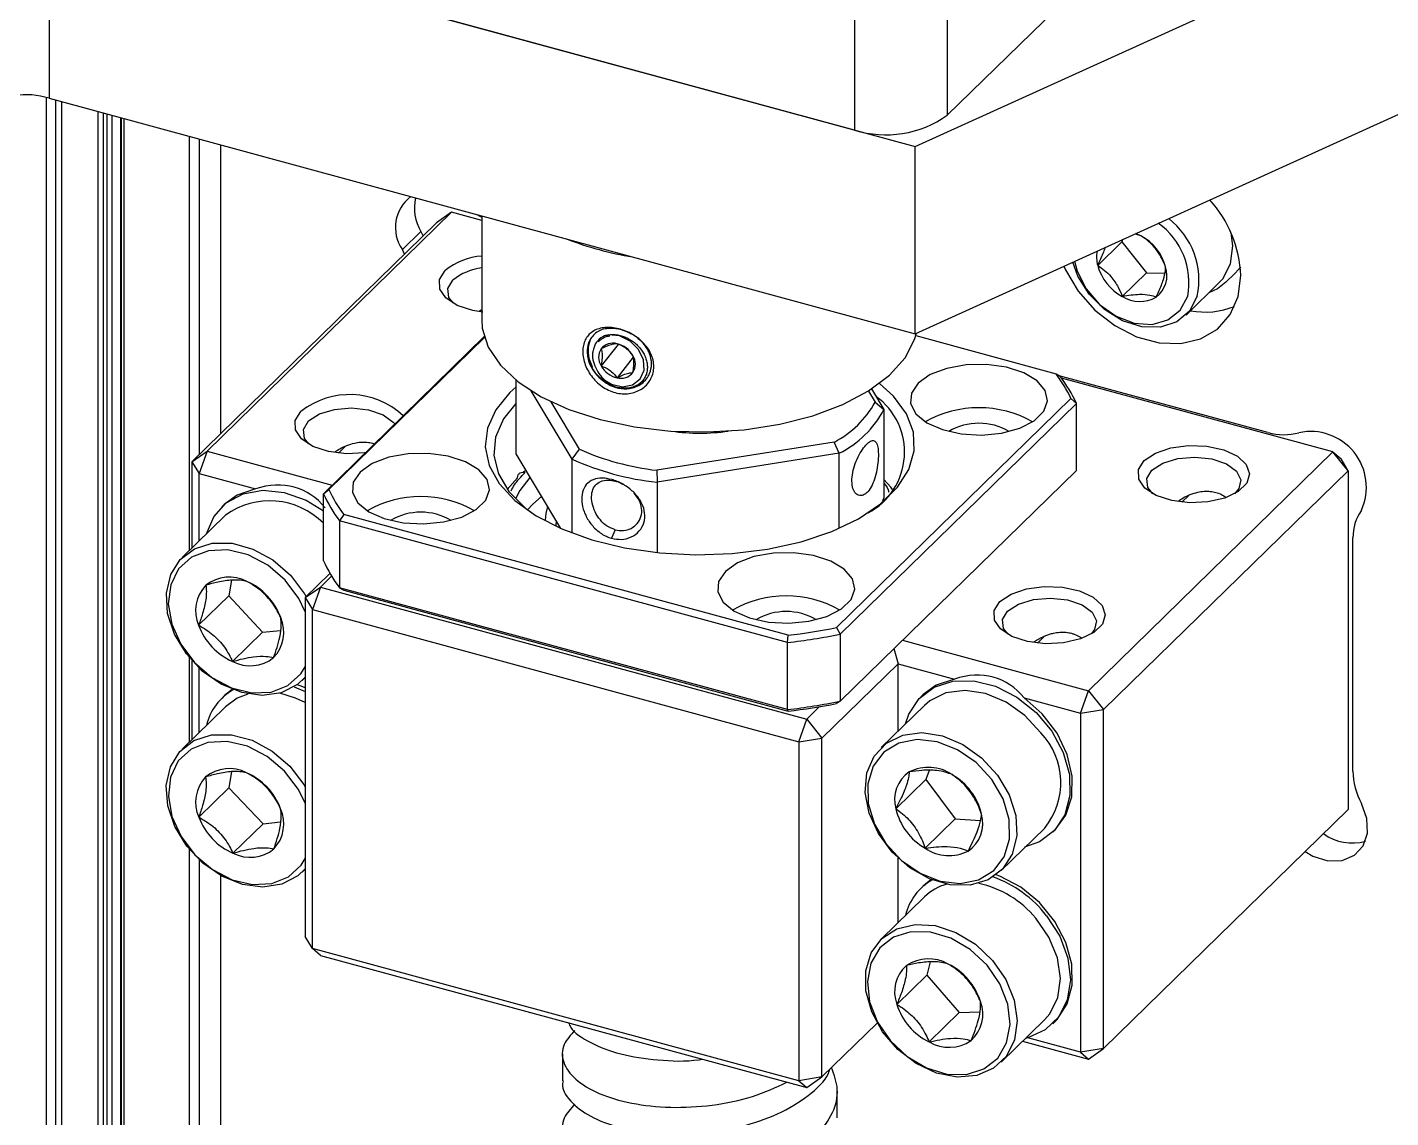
# Model space of a CAD drawing. Header units: millimetres. Extents: x 0 to 3353, y 0 to 2591.
# Drawn here: x 1796.7 to 1876, y 2251.6 to 2315.1 of the extents above; entities that cross this region are included whole.
import ezdxf

# ---------------------------------------------------------------- set-up
doc = ezdxf.new("R2010")
doc.units = ezdxf.units.MM
doc.header["$LTSCALE"] = 12

msp = doc.modelspace()

# ---------------------------------------------------------------- linework, layer by layer
at = {"color": 7, "linetype": 'Continuous', "lineweight": 25}
for p, q in [((1874.47, 2333.643), (1850.202, 2309.956)), ((1848.335, 2308.134), (1880.27, 2322.634)), ((1797.923, 2321.835), (1848.335, 2308.134)), ((1797.923, 2321.835), (1797.923, 2310.949)), ((1844.797, 2309.096), (1798.808, 2321.595)), ((1850.202, 2317.028), (1850.202, 2309.956)), ((1844.797, 2316.167), (1844.797, 2309.096)), ((1848.335, 2297.248), (1880.31, 2311.766)), ((1797.756, 2310.991), (1797.756, 2239.199)), ((1797.923, 2310.949), (1848.335, 2297.248)), ((1798.292, 2310.849), (1798.292, 2239.26)), ((1798.639, 2310.754), (1798.639, 2239.385)), ((1801.072, 2310.093), (1801.072, 2239.727)), ((1802.138, 2240.49), (1802.138, 2309.803)), ((1807.901, 2308.237), (1807.901, 2291.426)), ((1848.335, 2297.248), (1848.335, 2308.134)), ((1821.356, 2304.312), (1807.122, 2290.419)), ((1821.356, 2304.312), (1820.472, 2303.695)), ((1823.103, 2303.837), (1821.356, 2304.312)), ((1823.103, 2304.106), (1823.103, 2298.067)), ((1820.472, 2303.695), (1806.237, 2289.802)), ((1818.486, 2302.148), (1819.559, 2303.196)), ((1861.473, 2302.942), (1861.165, 2303.037)), ((1860.356, 2302.583), (1858.956, 2301.217)), ((1860.4, 2302.726), (1860.356, 2302.583)), ((1860.356, 2302.583), (1861.791, 2300.785)), ((1861.791, 2300.785), (1860.391, 2299.418)), ((1861.791, 2300.785), (1862.861, 2300.765)), ((1866.409, 2300.237), (1866.922, 2300.738)), ((1864.099, 2298.332), (1866.036, 2300.223)), ((1822.951, 2298.558), (1823.103, 2298.655)), ((1813.89, 2287.939), (1823.25, 2297.075)), ((1814.207, 2288.175), (1823.268, 2297.018)), ((1831.043, 2296.616), (1830.054, 2295.377)), ((1848.373, 2297.133), (1856.534, 2294.915)), ((1831.929, 2295.877), (1830.98, 2294.686)), ((1825.089, 2294.555), (1825.089, 2290.264)), ((1856.534, 2294.915), (1856.773, 2294.767)), ((1868.869, 2291.499), (1856.717, 2294.802)), ((1872.652, 2290.371), (1856.849, 2294.666)), ((1828.365, 2289.95), (1825.982, 2293.919)), ((1857.4, 2293.472), (1843.747, 2280.147)), ((1845.609, 2293.91), (1845.999, 2293.26)), ((1845.801, 2294.033), (1846.518, 2292.84)), ((1857.717, 2293.194), (1857.4, 2293.472)), ((1828.802, 2290.522), (1827.146, 2293.281)), ((1857.717, 2293.194), (1843.96, 2279.766)), ((1845.999, 2293.26), (1846.518, 2292.84)), ((1846.518, 2292.84), (1846.518, 2287.697)), ((1857.717, 2289.294), (1857.717, 2293.194)), ((1806.237, 2289.802), (1807.122, 2290.419)), ((1807.122, 2290.419), (1806.655, 2289.106)), ((1807.122, 2290.419), (1814.403, 2288.44)), ((1815.17, 2290.702), (1814.761, 2290.303)), ((1825.089, 2290.264), (1827.695, 2285.924)), ((1828.365, 2289.95), (1828.802, 2290.522)), ((1843.629, 2290.946), (1833.295, 2289.301)), ((1843.907, 2290.293), (1833.312, 2288.605)), ((1843.907, 2290.293), (1843.629, 2290.946)), ((1843.907, 2285.922), (1843.907, 2290.293)), ((1858.418, 2276.478), (1872.652, 2290.371)), ((1873.537, 2289.273), (1872.652, 2290.371)), ((1872.652, 2290.371), (1873.119, 2289.969)), ((1806.237, 2289.802), (1806.655, 2289.106)), ((1806.237, 2289.802), (1806.237, 2284.778)), ((1828.365, 2285.649), (1828.365, 2289.95)), ((1873.537, 2289.273), (1873.119, 2289.969)), ((1806.655, 2289.106), (1809.935, 2288.215)), ((1806.655, 2285.186), (1806.655, 2289.106)), ((1825.19, 2288.865), (1824.595, 2288.188)), ((1825.672, 2289.293), (1825.541, 2289.184)), ((1830.67, 2288.766), (1830.873, 2288.668)), ((1833.295, 2289.301), (1833.312, 2288.605)), ((1857.717, 2289.294), (1843.96, 2275.866)), ((1859.302, 2275.38), (1873.537, 2289.273)), ((1873.537, 2289.273), (1873.537, 2269.558)), ((1813.89, 2287.939), (1814.207, 2288.175)), ((1813.89, 2284.039), (1813.89, 2287.939)), ((1833.312, 2288.605), (1833.312, 2284.515)), ((1808.12, 2287.314), (1807.98, 2287.178)), ((1846.518, 2287.697), (1846.437, 2287.531)), ((1864.254, 2287.844), (1863.845, 2287.445)), ((1808.189, 2286.683), (1805.669, 2284.223)), ((1815.073, 2286.732), (1814.834, 2286.366)), ((1840.905, 2279.28), (1814.834, 2286.366)), ((1814.834, 2286.366), (1814.834, 2282.465)), ((1840.946, 2279.701), (1815.073, 2286.732)), ((1826.803, 2286.409), (1826.803, 2286.356)), ((1830.871, 2285.84), (1830.668, 2285.347)), ((1873.814, 2271.804), (1873.814, 2285.362)), ((1814.274, 2283.299), (1812.835, 2281.895)), ((1814.368, 2283.145), (1813.719, 2282.511)), ((1808.545, 2282.909), (1808.382, 2281.996)), ((1812.835, 2281.895), (1813.719, 2282.511)), ((1813.719, 2282.511), (1813.252, 2281.199)), ((1813.719, 2282.511), (1842.02, 2274.82)), ((1840.905, 2275.38), (1814.834, 2282.465)), ((1814.834, 2282.465), (1815.073, 2282.318)), ((1815.073, 2282.318), (1840.946, 2275.286)), ((1808.382, 2281.996), (1806.631, 2280.288)), ((1808.382, 2281.996), (1810.354, 2279.889)), ((1812.835, 2281.895), (1813.252, 2281.199)), ((1812.835, 2281.895), (1812.835, 2262.18)), ((1813.252, 2281.199), (1841.554, 2273.507)), ((1813.252, 2261.484), (1813.252, 2281.199)), ((1810.354, 2279.889), (1811.402, 2279.986)), ((1843.747, 2280.147), (1843.96, 2279.766)), ((1810.354, 2279.889), (1808.604, 2278.181)), ((1840.905, 2279.28), (1840.946, 2279.701)), ((1840.905, 2275.38), (1840.905, 2279.28)), ((1843.96, 2279.766), (1843.96, 2275.866)), ((1847.599, 2279.418), (1858.418, 2276.478)), ((1855.86, 2279.651), (1855.445, 2279.246)), ((1847.101, 2278.932), (1847.338, 2278.049)), ((1806.237, 2278.225), (1806.237, 2273.635)), ((1806.655, 2274.043), (1806.655, 2277.795)), ((1842.905, 2273.722), (1847.338, 2278.049)), ((1847.338, 2274.129), (1847.338, 2278.049)), ((1847.338, 2278.049), (1850.618, 2277.158)), ((1812.654, 2277.067), (1812.835, 2277.243)), ((1808.12, 2276.171), (1807.98, 2276.034)), ((1812.19, 2276.699), (1812.835, 2276.434)), ((1848.803, 2276.257), (1848.663, 2276.121)), ((1854.671, 2276.056), (1857.951, 2275.165)), ((1857.951, 2275.165), (1858.418, 2276.478)), ((1858.418, 2276.478), (1859.302, 2275.38)), ((1808.189, 2275.54), (1805.669, 2273.08)), ((1840.946, 2275.286), (1840.905, 2275.38)), ((1842.02, 2274.82), (1842.772, 2275.553)), ((1843.96, 2275.866), (1843.747, 2275.732)), ((1848.872, 2275.626), (1846.352, 2273.166)), ((1857.951, 2275.165), (1859.302, 2275.38)), ((1859.302, 2255.665), (1859.302, 2275.38)), ((1841.554, 2273.507), (1842.02, 2274.82)), ((1842.02, 2274.82), (1842.905, 2273.722)), ((1857.951, 2275.165), (1857.951, 2255.45)), ((1841.554, 2273.507), (1842.905, 2273.722)), ((1842.905, 2254.007), (1842.905, 2273.722)), ((1841.554, 2273.507), (1841.554, 2253.792)), ((1808.549, 2271.769), (1808.39, 2270.828)), ((1848.959, 2271.319), (1847.208, 2269.611)), ((1849.149, 2271.838), (1848.959, 2271.319)), ((1848.959, 2271.319), (1850.671, 2269.018)), ((1808.39, 2270.828), (1806.64, 2269.12)), ((1808.39, 2270.828), (1810.379, 2268.735)), ((1810.379, 2268.735), (1811.4, 2268.841)), ((1850.671, 2269.018), (1848.921, 2267.31)), ((1850.671, 2269.018), (1852.145, 2268.924)), ((1873.537, 2269.558), (1859.302, 2255.665)), ((1810.379, 2268.735), (1808.628, 2267.027)), ((1853.337, 2266.01), (1855.857, 2268.47)), ((1856.346, 2268.249), (1856.486, 2268.385)), ((1847.338, 2262.986), (1847.338, 2266.739)), ((1807.901, 2265.737), (1807.901, 2244.012)), ((1812.654, 2265.924), (1812.835, 2266.1)), ((1848.803, 2265.114), (1848.663, 2264.978)), ((1848.872, 2264.483), (1846.352, 2262.023)), ((1813.252, 2261.484), (1812.835, 2262.18)), ((1841.554, 2253.792), (1813.252, 2261.484)), ((1813.719, 2261.082), (1813.252, 2261.484)), ((1813.719, 2261.082), (1842.02, 2253.39)), ((1849.206, 2260.697), (1849.019, 2259.936)), ((1849.019, 2259.936), (1847.269, 2258.228)), ((1849.019, 2259.936), (1850.901, 2257.752)), ((1850.901, 2257.752), (1849.151, 2256.044)), ((1850.901, 2257.752), (1852.102, 2257.792)), ((1846.121, 2257.146), (1842.905, 2254.007)), ((1853.337, 2254.867), (1855.857, 2257.327)), ((1856.346, 2257.106), (1856.486, 2257.242)), ((1857.951, 2255.45), (1854.886, 2256.283)), ((1827.803, 2255.345), (1827.803, 2253.78)), ((1854.589, 2256.089), (1858.418, 2255.049)), ((1859.302, 2255.665), (1857.951, 2255.45)), ((1857.951, 2255.45), (1858.418, 2255.049)), ((1858.418, 2255.049), (1859.302, 2255.665)), ((1842.905, 2254.007), (1841.554, 2253.792)), ((1841.554, 2253.792), (1842.02, 2253.39)), ((1842.02, 2253.39), (1842.905, 2254.007)), ((1843.803, 2251.638), (1843.803, 2253.202))]:
    msp.add_line(p, q, dxfattribs=at)
at = {"color": 8, "linetype": 'Continuous', "lineweight": 25}
for p, q in [((1800.766, 2310.176), (1800.766, 2239.723)), ((1801.292, 2310.033), (1801.292, 2239.762)), ((1801.587, 2309.953), (1801.587, 2239.888)), ((1802.08, 2309.819), (1802.08, 2240.369)), ((1802.267, 2309.768), (1802.267, 2243.981)), ((1806.07, 2308.735), (1806.07, 2284.614)), ((1806.659, 2308.575), (1806.659, 2290.213)), ((1827.436, 2286.354), (1827.424, 2286.076)), ((1806.07, 2278.421), (1806.07, 2273.471)), ((1806.07, 2267.278), (1806.07, 2244.51)), ((1806.659, 2266.649), (1806.659, 2244.35))]:
    msp.add_line(p, q, dxfattribs=at)
at = {"color": 7, "linetype": 'Continuous', "lineweight": 25, "flags": 128}
for points in [[(1822.83, 2304.18), (1822.99, 2304.09), (1823.103, 2304.031)], [(1819.559, 2303.196), (1819.673, 2302.964), (1819.688, 2302.93)], [(1861.473, 2302.942), (1861.211, 2303.065), (1861.177, 2303.079)], [(1866.692, 2301.314), (1866.824, 2302.357), (1866.724, 2303.112)], [(1818.615, 2301.883), (1818.6, 2301.916), (1818.486, 2302.148)], [(1864.755, 2299.424), (1864.301, 2298.555), (1863.565, 2297.936), (1862.612, 2297.623), (1861.528, 2297.643), (1860.409, 2297.995), (1859.354, 2298.646), (1858.456, 2299.54), (1857.796, 2300.597), (1857.502, 2301.41)], [(1857.611, 2301.46), (1857.766, 2300.884), (1858.29, 2299.851), (1859.072, 2298.947), (1860.036, 2298.262), (1861.088, 2297.862), (1862.125, 2297.788), (1863.045, 2298.045), (1863.758, 2298.609), (1864.194, 2299.425)], [(1823.162, 2298.502), (1822.588, 2298.597), (1821.686, 2298.893), (1821.02, 2299.325), (1820.662, 2299.844), (1820.651, 2300.395), (1820.988, 2300.918)], [(1856.987, 2301.176), (1857.082, 2300.965), (1857.823, 2299.723), (1858.8, 2298.619), (1859.955, 2297.717), (1861.222, 2297.07), (1862.527, 2296.715), (1863.794, 2296.674), (1864.949, 2296.947), (1865.926, 2297.52), (1866.667, 2298.36), (1867.13, 2299.416), (1867.287, 2300.629)], [(1866.036, 2300.223), (1866.237, 2300.445), (1866.692, 2301.314)], [(1867.262, 2301.146), (1867.164, 2301.011), (1866.922, 2300.738)], [(1821.442, 2299.036), (1821.2, 2299.353), (1821.131, 2299.872), (1821.43, 2300.369)], [(1866.409, 2300.237), (1865.924, 2299.865), (1865.432, 2299.633)], [(1823.103, 2298.067), (1823.141, 2297.561), (1823.489, 2296.466), (1824.192, 2295.417), (1825.228, 2294.445), (1826.569, 2293.576), (1828.175, 2292.837), (1830.001, 2292.248), (1831.993, 2291.827), (1834.095, 2291.585), (1836.247, 2291.53), (1838.385, 2291.662), (1840.45, 2291.979), (1842.38, 2292.471), (1844.122, 2293.124), (1845.624, 2293.919), (1846.844, 2294.834), (1847.746, 2295.841), (1848.304, 2296.913), (1848.412, 2297.283)], [(1830.65, 2294.303), (1831.294, 2294.164), (1831.887, 2294.273), (1832.331, 2294.612), (1832.553, 2295.125), (1832.517, 2295.729), (1832.229, 2296.324), (1831.737, 2296.813), (1831.12, 2297.115), (1830.48, 2297.181)], [(1848.507, 2294.371), (1848.114, 2293.791), (1848.07, 2293.178), (1848.38, 2292.585), (1849.015, 2292.065), (1849.919, 2291.665), (1851.012, 2291.419), (1852.197, 2291.351), (1853.368, 2291.466), (1854.422, 2291.753), (1855.265, 2292.187), (1855.821, 2292.731), (1856.042, 2293.334), (1855.908, 2293.944), (1855.43, 2294.507), (1854.652, 2294.972), (1853.642, 2295.299), (1852.49, 2295.457), (1851.299, 2295.434), (1850.174, 2295.231), (1849.215, 2294.866), (1848.507, 2294.371)], [(1825.089, 2294.14), (1824.748, 2293.828), (1823.921, 2292.823), (1823.436, 2291.76), (1823.307, 2290.67), (1823.537, 2289.584), (1824.12, 2288.534), (1825.04, 2287.55), (1826.268, 2286.661), (1827.772, 2285.89), (1829.506, 2285.262), (1831.421, 2284.794), (1833.463, 2284.499), (1835.571, 2284.387), (1837.687, 2284.459), (1839.748, 2284.715), (1841.696, 2285.146), (1843.474, 2285.74), (1845.032, 2286.481), (1846.324, 2287.347), (1847.314, 2288.313), (1847.972, 2289.351), (1848.28, 2290.431), (1848.23, 2291.523), (1847.821, 2292.594), (1847.068, 2293.615), (1846.258, 2294.353)], [(1816.335, 2290.325), (1816.293, 2290.319), (1815.227, 2290.268), (1814.188, 2290.398), (1813.286, 2290.694), (1812.62, 2291.125), (1812.262, 2291.645), (1812.251, 2292.196), (1812.587, 2292.719)], [(1813.03, 2292.17), (1813.658, 2292.578), (1814.529, 2292.841), (1815.527, 2292.925), (1816.515, 2292.817), (1817.362, 2292.533), (1817.952, 2292.11), (1818.045, 2291.995)], [(1825.089, 2293.178), (1824.379, 2292.286), (1823.915, 2291.236), (1823.812, 2290.16), (1824.074, 2289.091), (1824.691, 2288.062), (1825.647, 2287.103), (1826.016, 2286.819)], [(1813.041, 2290.837), (1812.8, 2291.154), (1812.73, 2291.673), (1813.03, 2292.17)], [(1816.024, 2289.199), (1815.631, 2288.619), (1815.587, 2288.005), (1815.897, 2287.412), (1816.532, 2286.893), (1817.436, 2286.492), (1818.529, 2286.247), (1819.714, 2286.179), (1820.886, 2286.293), (1821.939, 2286.581), (1822.782, 2287.015), (1823.338, 2287.558), (1823.559, 2288.162), (1823.425, 2288.772), (1822.947, 2289.335), (1822.169, 2289.8), (1821.159, 2290.126), (1820.007, 2290.285), (1818.816, 2290.261), (1817.691, 2290.058), (1816.732, 2289.693), (1816.024, 2289.199)], [(1861.671, 2289.861), (1862.319, 2290.299), (1863.209, 2290.606), (1864.243, 2290.746), (1865.31, 2290.707), (1866.295, 2290.491), (1867.089, 2290.122), (1867.608, 2289.64), (1867.795, 2289.097), (1867.63, 2288.553), (1867.131, 2288.066), (1866.352, 2287.688), (1865.376, 2287.462), (1864.311, 2287.41), (1863.271, 2287.54), (1862.37, 2287.837), (1861.704, 2288.268), (1861.346, 2288.787), (1861.334, 2289.338), (1861.671, 2289.861)], [(1862.113, 2289.312), (1862.741, 2289.72), (1863.613, 2289.984), (1864.61, 2290.067), (1865.599, 2289.96), (1866.446, 2289.675), (1867.035, 2289.253), (1867.289, 2288.749), (1867.172, 2288.232), (1866.921, 2287.937)], [(1825.914, 2288.89), (1825.315, 2288.116), (1825.065, 2287.637)], [(1847.012, 2288.188), (1846.915, 2288.314), (1846.518, 2288.764)], [(1862.171, 2287.937), (1861.884, 2288.296), (1861.814, 2288.815), (1862.113, 2289.312)], [(1807.086, 2285.606), (1807.51, 2286.595), (1808.239, 2287.404), (1809.213, 2287.93), (1810.365, 2288.136), (1811.615, 2288.008), (1812.88, 2287.555), (1813.89, 2286.947)], [(1809.935, 2288.215), (1808.873, 2287.86), (1808.12, 2287.314)], [(1825.764, 2287.01), (1826.075, 2287.339), (1826.58, 2287.782)], [(1826.933, 2287.193), (1826.832, 2286.78), (1826.803, 2286.409)], [(1812.835, 2277.26), (1812.378, 2276.83), (1811.44, 2276.353), (1810.334, 2276.194), (1809.14, 2276.365), (1807.947, 2276.854), (1806.845, 2277.624), (1805.915, 2278.618), (1805.225, 2279.762), (1804.827, 2280.972), (1804.751, 2282.157), (1805.002, 2283.231), (1805.561, 2284.112), (1806.388, 2284.737), (1807.42, 2285.058), (1808.581, 2285.052), (1809.785, 2284.719), (1810.943, 2284.084), (1811.969, 2283.193), (1811.969, 2283.193)], [(1811.661, 2282.904), (1810.649, 2283.773), (1809.505, 2284.378), (1808.323, 2284.67), (1807.196, 2284.624), (1806.218, 2284.245), (1805.467, 2283.563), (1805.004, 2282.634), (1804.866, 2281.533), (1805.065, 2280.348), (1805.584, 2279.177), (1806.382, 2278.113), (1807.394, 2277.244), (1808.538, 2276.639), (1809.72, 2276.347), (1810.846, 2276.393), (1811.825, 2276.772), (1812.576, 2277.454), (1812.835, 2277.868)], [(1837.287, 2283.42), (1836.894, 2282.84), (1836.85, 2282.227), (1837.16, 2281.633), (1837.795, 2281.114), (1838.699, 2280.713), (1839.792, 2280.468), (1840.977, 2280.4), (1842.148, 2280.514), (1843.202, 2280.802), (1844.045, 2281.236), (1844.601, 2281.779), (1844.822, 2282.383), (1844.688, 2282.993), (1844.21, 2283.556), (1843.432, 2284.021), (1842.422, 2284.347), (1841.27, 2284.506), (1840.079, 2284.483), (1838.953, 2284.279), (1837.995, 2283.914), (1837.287, 2283.42)], [(1811.969, 2283.193), (1812.787, 2282.114), (1812.885, 2281.944)], [(1812.835, 2281.076), (1812.458, 2281.84), (1811.661, 2282.904)], [(1853.271, 2281.662), (1853.919, 2282.1), (1854.808, 2282.406), (1855.843, 2282.547), (1856.91, 2282.508), (1857.894, 2282.292), (1858.689, 2281.923), (1859.208, 2281.441), (1859.395, 2280.898), (1859.23, 2280.354), (1858.731, 2279.867), (1857.951, 2279.489), (1856.976, 2279.262), (1855.911, 2279.211), (1854.871, 2279.341), (1853.969, 2279.637), (1853.303, 2280.069), (1852.945, 2280.588), (1852.934, 2281.139), (1853.271, 2281.662)], [(1853.713, 2281.113), (1854.341, 2281.521), (1855.212, 2281.785), (1856.21, 2281.868), (1857.199, 2281.76), (1858.045, 2281.476), (1858.635, 2281.053), (1858.889, 2280.55), (1858.772, 2280.033), (1858.588, 2279.802)], [(1853.724, 2279.78), (1853.483, 2280.097), (1853.414, 2280.616), (1853.713, 2281.113)], [(1812.835, 2276.636), (1812.588, 2276.74), (1812.367, 2276.823)], [(1847.769, 2274.55), (1847.965, 2275.111), (1848.571, 2276.027), (1849.446, 2276.682), (1850.529, 2277.03), (1851.747, 2277.048), (1853.017, 2276.734), (1854.251, 2276.11), (1855.367, 2275.219), (1856.287, 2274.121)], [(1850.618, 2277.158), (1849.556, 2276.803), (1848.803, 2276.257)], [(1808.591, 2276.55), (1808.139, 2276.19), (1808.12, 2276.171)], [(1809.494, 2276.281), (1808.874, 2276.036), (1808.189, 2275.54)], [(1812.835, 2275.786), (1812.263, 2276.052), (1811.349, 2276.326)], [(1855.645, 2274.031), (1854.723, 2275.033), (1853.626, 2275.813), (1852.436, 2276.314), (1851.241, 2276.499), (1850.128, 2276.353), (1849.182, 2275.889), (1848.872, 2275.626)], [(1856.486, 2268.385), (1857.109, 2269.235), (1857.454, 2270.308), (1857.481, 2271.515), (1857.186, 2272.775), (1856.591, 2274.006), (1855.734, 2275.124), (1854.671, 2276.056)], [(1812.835, 2266.117), (1812.408, 2265.71), (1811.477, 2265.221), (1810.375, 2265.051), (1809.183, 2265.21), (1807.989, 2265.688), (1806.882, 2266.449), (1805.944, 2267.436), (1805.245, 2268.576), (1804.836, 2269.785), (1804.748, 2270.973), (1804.988, 2272.052), (1805.537, 2272.942), (1806.354, 2273.576), (1807.38, 2273.909), (1808.538, 2273.914), (1809.743, 2273.593), (1810.904, 2272.968), (1811.936, 2272.086), (1811.936, 2272.086)], [(1853.125, 2271.571), (1853.803, 2270.423), (1854.188, 2269.212), (1854.251, 2268.029), (1853.987, 2266.962), (1853.416, 2266.09), (1852.58, 2265.477), (1851.541, 2265.169), (1850.376, 2265.189), (1849.172, 2265.535), (1848.018, 2266.182), (1846.999, 2267.081), (1846.191, 2268.167), (1845.655, 2269.357), (1845.429, 2270.565), (1845.53, 2271.701), (1845.952, 2272.679), (1846.662, 2273.429), (1847.608, 2273.893), (1848.72, 2274.039), (1849.916, 2273.854), (1851.106, 2273.353), (1852.203, 2272.573), (1853.125, 2271.571)], [(1852.788, 2271.316), (1851.878, 2272.295), (1850.791, 2273.045), (1849.617, 2273.503), (1848.45, 2273.633), (1847.384, 2273.425), (1846.506, 2272.894), (1845.888, 2272.085), (1845.579, 2271.062), (1845.604, 2269.909), (1845.961, 2268.719), (1846.621, 2267.588), (1847.532, 2266.608), (1848.618, 2265.858), (1849.792, 2265.4), (1850.96, 2265.27), (1852.025, 2265.479), (1852.903, 2266.009), (1853.521, 2266.819), (1853.831, 2267.841), (1853.806, 2268.995), (1853.448, 2270.185), (1852.788, 2271.316)], [(1856.287, 2274.121), (1856.95, 2272.891), (1857.31, 2271.613), (1857.342, 2270.374), (1857.045, 2269.258), (1856.438, 2268.342), (1855.563, 2267.688), (1854.706, 2267.382)], [(1811.629, 2271.794), (1810.612, 2272.655), (1809.465, 2273.25), (1808.283, 2273.531), (1807.16, 2273.473), (1806.188, 2273.083), (1805.446, 2272.392), (1804.994, 2271.456), (1804.867, 2270.35), (1805.078, 2269.164), (1805.607, 2267.995), (1806.414, 2266.937), (1807.431, 2266.075), (1808.578, 2265.48), (1809.76, 2265.2), (1810.883, 2265.257), (1811.854, 2265.647), (1812.597, 2266.338), (1812.835, 2266.725)], [(1811.936, 2272.086), (1812.762, 2271.012), (1812.835, 2270.89)], [(1812.835, 2269.933), (1812.436, 2270.736), (1811.629, 2271.794)], [(1871.034, 2267.115), (1871.487, 2266.859), (1872.358, 2266.589), (1873.193, 2266.603), (1873.903, 2266.902), (1874.41, 2267.452), (1874.659, 2268.194), (1874.624, 2269.047), (1874.309, 2269.921)], [(1856.486, 2257.242), (1856.591, 2257.349), (1857.186, 2258.255), (1857.481, 2259.356), (1857.454, 2260.577), (1857.109, 2261.838), (1856.467, 2263.055), (1855.572, 2264.148), (1854.483, 2265.044), (1853.271, 2265.683), (1853.05, 2265.766)], [(1849.274, 2265.493), (1848.823, 2265.133), (1848.803, 2265.114)], [(1855.986, 2263.389), (1856.746, 2262.197), (1857.218, 2260.926), (1857.369, 2259.663), (1857.188, 2258.494), (1856.688, 2257.498), (1855.903, 2256.745), (1854.886, 2256.283), (1854.754, 2256.25)], [(1852.834, 2260.791), (1853.602, 2259.683), (1854.092, 2258.484), (1854.267, 2257.282), (1854.113, 2256.166), (1853.643, 2255.219), (1852.892, 2254.511), (1851.914, 2254.095), (1850.783, 2254.002), (1849.582, 2254.238), (1848.401, 2254.787), (1847.327, 2255.606), (1846.439, 2256.636), (1845.805, 2257.801), (1845.469, 2259.013), (1845.459, 2260.183), (1845.773, 2261.224), (1846.39, 2262.059), (1847.262, 2262.626), (1848.327, 2262.883), (1849.504, 2262.811), (1850.706, 2262.415), (1851.844, 2261.725), (1852.834, 2260.791)], [(1855.857, 2257.327), (1856.163, 2257.678), (1856.633, 2258.625), (1856.787, 2259.741), (1856.612, 2260.944), (1856.123, 2262.143), (1855.354, 2263.251)], [(1852.515, 2260.514), (1851.538, 2261.426), (1850.413, 2262.086), (1849.23, 2262.44), (1848.086, 2262.459), (1847.073, 2262.142), (1846.273, 2261.514), (1845.751, 2260.627), (1845.55, 2259.552), (1845.685, 2258.376), (1846.146, 2257.195), (1846.895, 2256.104), (1847.871, 2255.191), (1848.997, 2254.531), (1850.179, 2254.177), (1851.324, 2254.158), (1852.337, 2254.475), (1853.136, 2255.103), (1853.658, 2255.99), (1853.86, 2257.065), (1853.725, 2258.241), (1853.264, 2259.422), (1852.515, 2260.514)]]:
    msp.add_lwpolyline(points, dxfattribs=at)
at = {"color": 7, "linetype": 'Continuous', "lineweight": 25}
for centre, radius, start, end in [((1796.55, 2306.342), 4.807, 73.39605, 122.09133), ((1846.631, 2314.981), 6.164, 252.69603, 305.39891), ((1820.327, 2303.43), 2.244, 126.85296, 214.85569), ((1821.928, 2304.57), 2.739, 167.71985, 210.11199), ((1860.373, 2300.364), 6.919, 2.19226, 42.42854), ((1860.283, 2300.348), 4.566, 348.32805, 52.03905), ((1860.097, 2300.372), 2.915, 15.34973, 61.83493), ((1860.031, 2300.216), 4.238, 349.24888, 54.63356), ((1834.747, 2319.84), 18.346, 248.55389, 261.03709), ((1823.423, 2297.899), 3.879, 94.72597, 128.88743), ((1860.854, 2301.723), 1.964, 170.34456, 194.94663), ((1823.495, 2297.784), 3.309, 96.80299, 128.62109), ((1861.767, 2301.988), 2.915, 195.34973, 241.83493), ((1861.395, 2300.644), 1.594, 307.6101, 18.26222), ((1861.41, 2301.037), 1.913, 237.83429, 300.0465), ((1865.21, 2303.155), 4.648, 259.44573, 291.61515), ((1830.744, 2295.813), 0.884, 74.56937, 141.28351), ((1830.67, 2295.287), 1.413, 29.15508, 77.36516), ((1830.838, 2295.872), 0.926, 147.71229, 212.28771), ((1831.121, 2295.48), 0.926, 327.71229, 32.28771), ((1831.551, 2296.417), 2.353, 198.36593, 235.34824), ((1831.289, 2296.065), 1.413, 209.15508, 257.36516), ((1831.215, 2295.538), 0.884, 254.56937, 321.28351), ((1850.008, 2290.016), 8.16, 25.05825, 36.89321), ((1850.197, 2289.75), 8.272, 24.60839, 37.34307), ((1815.422, 2289.136), 4.569, 46.98701, 128.35101), ((1843.713, 2290.357), 4.005, 297.94473, 54.15582), ((1841.03, 2295.981), 5.666, 297.30782, 331.30224), ((1841.266, 2295.61), 5.937, 296.41631, 332.19376), ((1852.045, 2286.551), 6.39, 60.71763, 119.28237), ((1852.045, 2288.553), 3.484, 59.65173, 120.34827), ((1835.803, 2302.912), 11.451, 261.71993, 278.28007), ((1869.791, 2294.643), 3.276, 253.67093, 285.63317), ((1871.348, 2288.311), 3.248, 335.73285, 101.99252), ((1835.068, 2304.699), 15.5, 246.15873, 263.43224), ((1835.038, 2304.73), 16.216, 245.70211, 263.88886), ((1821.41, 2291.383), 8.272, 204.60839, 217.34307), ((1821.599, 2291.631), 8.16, 205.05825, 216.89321), ((1810.769, 2283.135), 4.387, 44.65372, 126.02239), ((1819.562, 2281.378), 6.39, 60.71763, 119.28237), ((1819.562, 2283.381), 3.484, 59.65182, 120.34818), ((1876.517, 2285.417), 2.704, 144.77088, 181.15627), ((1821.41, 2287.483), 8.272, 204.60839, 217.34307), ((1808.585, 2281.139), 2.131, 136.12463, 203.53684), ((1808.415, 2280.872), 2.215, 62.46537, 128.07937), ((1807.953, 2279.469), 3.681, 20.02715, 66.1943), ((1840.825, 2275.599), 6.39, 60.71763, 119.28237), ((1809.458, 2279.878), 2.131, 316.12463, 23.53684), ((1840.825, 2277.602), 3.484, 59.65172, 120.34828), ((1810.09, 2281.549), 3.681, 200.02715, 246.1943), ((1836.219, 2318.403), 38.99, 276.96318, 281.13177), ((1836.224, 2318.512), 39.511, 276.80442, 281.29053), ((1809.628, 2280.145), 2.215, 242.46537, 308.07937), ((1810.254, 2273.698), 3.259, 119.65127, 166.41633), ((1836.224, 2314.612), 39.511, 276.80442, 281.29053), ((1836.219, 2313.988), 38.99, 276.96318, 281.13177), ((1852.628, 2271.131), 4.185, 320.50986, 43.86223), ((1849.105, 2269.546), 2.472, 55.95794, 116.7558), ((1808.6, 2269.993), 2.145, 136.91057, 204.00695), ((1808.413, 2269.745), 2.2, 62.91826, 128.85219), ((1807.953, 2268.324), 3.682, 20.45404, 66.61269), ((1849.077, 2270.141), 1.942, 123.93666, 195.85822), ((1848.683, 2268.462), 3.615, 13.28381, 60.03071), ((1877.908, 2271.873), 4.094, 180.96231, 208.47304), ((1809.443, 2268.738), 2.145, 316.91057, 24.00695), ((1810.09, 2270.407), 3.682, 200.45404, 246.61269), ((1850.726, 2270.441), 3.615, 193.28381, 240.03071), ((1850.333, 2268.762), 1.942, 303.93666, 15.85822), ((1873.764, 2270.4), 2.784, 233.47803, 286.21745), ((1809.63, 2268.986), 2.2, 242.91826, 308.85219), ((1850.304, 2269.358), 2.472, 235.95794, 296.7558), ((1850.963, 2262.622), 3.289, 119.8736, 166.19401), ((1850.962, 2262.323), 3.006, 105.13445, 134.04909), ((1850.714, 2259.357), 6.057, 40.00376, 77.43516), ((1850.54, 2259.145), 6.904, 37.93437, 70.25124), ((1849.106, 2258.577), 2.305, 59.99101, 123.81152), ((1849.189, 2258.958), 2.054, 131.68028, 200.82925), ((1848.644, 2257.28), 3.667, 17.60058, 63.88285), ((1850.765, 2259.337), 3.667, 197.60058, 243.88285), ((1850.22, 2257.659), 2.054, 311.68028, 20.82925), ((1850.303, 2258.04), 2.305, 239.99101, 303.81152)]:
    msp.add_arc(centre, radius, start, end, dxfattribs=at)
for centre in [(1809.628, 2281.101), (1850.311, 2270.044)]:
    msp.add_ellipse(centre, major_axis=(2.982, 7.077), ratio=0.653074, start_param=5.9409, end_param=6.800299, dxfattribs=at)
for points, knots in [([(1862.908, 2301.144), (1862.844, 2301.3), (1862.712, 2301.617), (1862.399, 2302.138), (1861.966, 2302.604), (1861.624, 2302.838), (1861.473, 2302.942)], [0, 0, 0, 0, 0.216453, 0.440306, 0.751896, 1, 1, 1, 1]), ([(1859.375, 2302.26), (1859.372, 2302.249), (1859.331, 2302.058), (1859.165, 2301.672), (1859.006, 2301.326), (1858.956, 2301.217)], [0, 0, 0, 0, 0.0401867, 0.6966719, 1, 1, 1, 1]), ([(1858.956, 2301.217), (1859.088, 2301.126), (1859.357, 2300.943), (1859.785, 2300.534), (1860.149, 2300.001), (1860.317, 2299.597), (1860.391, 2299.418)], [0, 0, 0, 0, 0.216453, 0.440306, 0.751896, 1, 1, 1, 1]), ([(1862.367, 2299.382), (1862.419, 2299.492), (1862.581, 2299.842), (1862.802, 2300.409), (1862.9, 2300.868), (1862.906, 2301.071), (1862.908, 2301.144)], [0, 0, 0, 0, 0.156025, 0.493707, 0.819058, 1, 1, 1, 1]), ([(1860.391, 2299.418), (1860.56, 2299.449), (1860.905, 2299.511), (1861.473, 2299.557), (1861.986, 2299.513), (1862.25, 2299.422), (1862.367, 2299.382)], [0, 0, 0, 0, 0.216453, 0.440306, 0.751896, 1, 1, 1, 1]), ([(1833.127, 2295.333), (1833.118, 2295.211), (1833.101, 2294.966), (1832.923, 2294.513), (1832.519, 2294.035), (1831.798, 2293.733), (1830.975, 2293.738), (1830.176, 2294.076), (1829.515, 2294.671), (1829.158, 2295.31), (1829.009, 2295.832), (1828.971, 2296.215), (1829.009, 2296.572), (1829.158, 2296.996), (1829.516, 2297.411), (1830.177, 2297.639), (1830.977, 2297.604), (1831.8, 2297.295), (1832.52, 2296.774), (1832.924, 2296.198), (1833.102, 2295.705), (1833.119, 2295.456), (1833.127, 2295.333)], [0, 0, 0, 0, 0.030863, 0.062197, 0.124436, 0.187094, 0.25002, 0.312949, 0.375574, 0.437846, 0.469239, 0.50015, 0.530966, 0.562303, 0.624458, 0.687121, 0.7501, 0.813074, 0.875722, 0.937865, 0.969183, 1, 1, 1, 1]), ([(1831.805, 2297.226), (1831.773, 2297.246), (1831.545, 2297.385), (1831.066, 2297.531), (1830.525, 2297.577), (1830.101, 2297.491), (1829.789, 2297.341), (1829.545, 2297.111), (1829.349, 2296.769), (1829.265, 2296.291), (1829.344, 2295.743), (1829.493, 2295.417), (1829.549, 2295.293)], [0, 0, 0, 0, 0.02266, 0.158782, 0.295012, 0.377759, 0.470127, 0.563112, 0.646022, 0.781215, 0.916934, 1, 1, 1, 1]), ([(1829.567, 2297.093), (1829.551, 2297.079), (1829.397, 2296.947), (1829.273, 2296.562), (1829.225, 2296.086), (1829.294, 2295.785), (1829.319, 2295.676)], [0, 0, 0, 0, 0.043906, 0.425116, 0.790576, 1, 1, 1, 1]), ([(1830.48, 2297.181), (1830.405, 2297.161), (1830.166, 2297.098), (1829.847, 2296.875), (1829.683, 2296.59), (1829.639, 2296.428), (1829.634, 2296.407)], [0, 0, 0, 0, 0.18396, 0.585803, 0.947313, 1, 1, 1, 1]), ([(1830.563, 2297.103), (1830.508, 2297.096), (1830.348, 2297.075), (1830.107, 2296.967), (1829.956, 2296.834), (1829.878, 2296.767)], [0, 0, 0, 0, 0.200222, 0.592597, 1, 1, 1, 1]), ([(1830.98, 2296.666), (1830.873, 2296.656), (1830.691, 2296.638), (1830.342, 2296.507), (1830.143, 2296.41), (1830.054, 2296.366)], [0, 0, 0, 0, 0.439105, 0.751358, 1, 1, 1, 1]), ([(1830.48, 2297.181), (1830.566, 2297.191), (1830.742, 2297.21), (1831.018, 2297.183), (1831.296, 2297.117), (1831.565, 2297.009), (1831.822, 2296.862), (1832.057, 2296.683), (1832.269, 2296.474), (1832.449, 2296.241), (1832.593, 2295.989), (1832.693, 2295.727), (1832.747, 2295.461), (1832.752, 2295.202), (1832.712, 2294.954), (1832.625, 2294.724), (1832.492, 2294.518), (1832.317, 2294.345), (1832.103, 2294.21), (1831.859, 2294.118), (1831.59, 2294.07), (1831.304, 2294.069), (1831.004, 2294.115), (1830.76, 2294.192), (1830.577, 2294.271), (1830.454, 2294.333), (1830.332, 2294.402), (1830.253, 2294.455), (1830.214, 2294.482)], [0, 0, 0, 0, 0.0393996, 0.0799418, 0.1193414, 0.1598836, 0.1992833, 0.2397908, 0.2799763, 0.3212751, 0.3623435, 0.4046028, 0.4456712, 0.4879136, 0.5295202, 0.5722673, 0.6150046, 0.6589812, 0.7017184, 0.7456895, 0.7887249, 0.8329287, 0.8773349, 0.9230289, 0.9420229, 0.9611137, 0.9805054, 1, 1, 1, 1]), ([(1831.905, 2295.975), (1831.798, 2296.107), (1831.616, 2296.332), (1831.267, 2296.553), (1831.068, 2296.631), (1830.98, 2296.666)], [0, 0, 0, 0, 0.439105, 0.751358, 1, 1, 1, 1]), ([(1832.996, 2295.494), (1832.974, 2295.691), (1832.937, 2296.01), (1832.703, 2296.441), (1832.466, 2296.748), (1832.261, 2296.91), (1832.179, 2296.975)], [0, 0, 0, 0, 0.3619552, 0.5836521, 0.8321375, 1, 1, 1, 1]), ([(1829.634, 2296.407), (1829.617, 2296.363), (1829.577, 2296.254), (1829.546, 2296.062), (1829.552, 2295.837), (1829.597, 2295.602), (1829.661, 2295.447), (1829.694, 2295.369)], [0, 0, 0, 0, 0.142624, 0.35145, 0.566333, 0.779919, 1, 1, 1, 1]), ([(1830.054, 2296.366), (1830.066, 2296.325), (1830.099, 2296.208), (1830.124, 2295.947), (1830.096, 2295.631), (1830.065, 2295.438), (1830.054, 2295.377)], [0, 0, 0, 0, 0.180942, 0.506293, 0.843975, 1, 1, 1, 1]), ([(1831.905, 2294.985), (1831.915, 2295.047), (1831.947, 2295.24), (1831.974, 2295.556), (1831.949, 2295.816), (1831.916, 2295.933), (1831.905, 2295.975)], [0, 0, 0, 0, 0.156025, 0.493707, 0.819058, 1, 1, 1, 1]), ([(1829.319, 2295.676), (1829.4, 2295.497), (1829.571, 2295.12), (1830.015, 2294.643), (1830.41, 2294.395), (1830.624, 2294.313), (1830.65, 2294.303)], [0, 0, 0, 0, 0.296512, 0.624808, 0.953918, 1, 1, 1, 1]), ([(1829.694, 2295.369), (1829.76, 2295.219), (1829.892, 2294.918), (1830.245, 2294.548), (1830.521, 2294.381), (1830.65, 2294.303)], [0, 0, 0, 0, 0.348466, 0.697112, 1, 1, 1, 1]), ([(1830.016, 2294.675), (1830.05, 2294.637), (1830.178, 2294.497), (1830.527, 2294.262), (1831.066, 2294.037), (1831.633, 2294.024), (1832.084, 2294.144), (1832.43, 2294.336), (1832.704, 2294.606), (1832.937, 2294.985), (1832.973, 2295.299), (1832.996, 2295.494)], [0, 0, 0, 0, 0.034667, 0.129525, 0.285679, 0.441804, 0.536701, 0.642666, 0.749391, 0.844599, 1, 1, 1, 1]), ([(1830.054, 2295.377), (1830.213, 2295.31), (1830.484, 2295.197), (1830.794, 2294.926), (1830.922, 2294.76), (1830.98, 2294.686)], [0, 0, 0, 0, 0.439105, 0.751358, 1, 1, 1, 1]), ([(1830.98, 2294.686), (1831.138, 2294.762), (1831.409, 2294.891), (1831.719, 2294.973), (1831.847, 2294.981), (1831.905, 2294.985)], [0, 0, 0, 0, 0.439105, 0.751358, 1, 1, 1, 1]), ([(1845.532, 2290.837), (1845.444, 2290.738), (1845.267, 2290.54), (1845.003, 2290.085), (1844.789, 2289.568), (1844.659, 2289.03), (1844.639, 2288.534), (1844.732, 2288.136), (1844.918, 2287.88), (1845.169, 2287.796), (1845.384, 2287.878), (1845.589, 2288.053), (1845.782, 2288.316), (1845.978, 2288.78), (1846.115, 2289.321), (1846.188, 2289.874), (1846.199, 2290.372), (1846.148, 2290.759), (1846.035, 2290.995), (1845.858, 2291.058), (1845.677, 2290.97), (1845.562, 2290.864), (1845.532, 2290.837)], [0, 0, 0, 0, 0.053277, 0.106539, 0.160171, 0.214062, 0.267546, 0.320591, 0.373849, 0.427637, 0.481452, 0.5, 0.553277, 0.606539, 0.660171, 0.714062, 0.767546, 0.820591, 0.873849, 0.927637, 0.981452, 1, 1, 1, 1]), ([(1814.55, 2290.359), (1814.649, 2290.425), (1814.874, 2290.577), (1815.263, 2290.756), (1815.671, 2290.886), (1816.065, 2290.948), (1816.417, 2290.942), (1816.685, 2290.903), (1816.819, 2290.849), (1816.856, 2290.834)], [0, 0, 0, 0, 0.1412418, 0.3220996, 0.507612, 0.6569166, 0.8103249, 0.9483327, 1, 1, 1, 1]), ([(1825.19, 2288.865), (1825.198, 2288.924), (1825.214, 2289.046), (1825.334, 2289.157), (1825.483, 2289.2), (1825.584, 2289.182), (1825.633, 2289.173)], [0, 0, 0, 0, 0.270261, 0.562429, 0.789736, 1, 1, 1, 1]), ([(1830.67, 2288.766), (1830.487, 2288.802), (1830.097, 2288.879), (1829.574, 2288.785), (1829.17, 2288.502), (1828.942, 2288.047), (1828.903, 2287.491), (1829.045, 2286.89), (1829.339, 2286.307), (1829.788, 2285.797), (1830.258, 2285.481), (1830.564, 2285.381), (1830.668, 2285.347)], [0, 0, 0, 0, 0.097717, 0.208522, 0.320671, 0.426562, 0.531756, 0.628841, 0.730963, 0.836275, 0.944773, 1, 1, 1, 1]), ([(1830.872, 2285.84), (1830.713, 2285.9), (1830.395, 2286.021), (1829.991, 2286.4), (1829.687, 2286.871), (1829.512, 2287.392), (1829.485, 2287.887), (1829.596, 2288.293), (1829.844, 2288.587), (1830.209, 2288.735), (1830.579, 2288.738), (1830.808, 2288.683), (1830.873, 2288.668)], [0, 0, 0, 0, 0.104865, 0.209858, 0.316811, 0.425054, 0.532054, 0.635861, 0.741579, 0.849289, 0.957382, 1, 1, 1, 1]), ([(1830.668, 2285.347), (1830.852, 2285.314), (1831.247, 2285.243), (1831.826, 2285.388), (1832.299, 2285.735), (1832.577, 2286.237), (1832.627, 2286.802), (1832.454, 2287.372), (1832.105, 2287.9), (1831.595, 2288.349), (1831.089, 2288.633), (1830.777, 2288.732), (1830.67, 2288.766)], [0, 0, 0, 0, 0.09666, 0.207749, 0.320394, 0.425913, 0.530963, 0.628111, 0.730167, 0.835097, 0.943462, 1, 1, 1, 1]), ([(1831.351, 2288.456), (1831.258, 2288.51), (1831.101, 2288.602), (1830.939, 2288.649), (1830.873, 2288.668)], [0, 0, 0, 0, 0.58869, 1, 1, 1, 1]), ([(1830.872, 2285.84), (1831.034, 2285.812), (1831.359, 2285.758), (1831.817, 2285.902), (1832.182, 2286.19), (1832.404, 2286.603), (1832.442, 2287.079), (1832.305, 2287.556), (1832.092, 2287.834), (1831.986, 2287.973)], [0, 0, 0, 0, 0.1418073, 0.2837125, 0.4283178, 0.5748166, 0.7196026, 0.8601025, 1, 1, 1, 1]), ([(1863.634, 2287.501), (1863.733, 2287.567), (1863.958, 2287.719), (1864.347, 2287.898), (1864.755, 2288.029), (1865.149, 2288.089), (1865.446, 2288.087), (1865.673, 2288.056), (1865.893, 2288.006), (1866.16, 2287.908), (1866.346, 2287.781), (1866.437, 2287.719)], [0, 0, 0, 0, 0.113142, 0.258019, 0.406624, 0.526225, 0.649113, 0.704249, 0.759757, 0.881902, 1, 1, 1, 1]), ([(1807.049, 2282.616), (1807.063, 2282.497), (1807.09, 2282.257), (1807.054, 2281.725), (1806.895, 2281.037), (1806.712, 2280.518), (1806.631, 2280.288)], [0, 0, 0, 0, 0.216454, 0.440309, 0.751899, 1, 1, 1, 1]), ([(1809.439, 2282.836), (1809.317, 2282.862), (1809.07, 2282.915), (1808.524, 2282.928), (1807.818, 2282.825), (1807.285, 2282.68), (1807.049, 2282.616)], [0, 0, 0, 0, 0.216454, 0.440309, 0.751899, 1, 1, 1, 1]), ([(1811.411, 2280.729), (1811.346, 2280.863), (1811.138, 2281.285), (1810.659, 2281.967), (1810.001, 2282.513), (1809.587, 2282.751), (1809.439, 2282.836)], [0, 0, 0, 0, 0.156025, 0.493707, 0.819058, 1, 1, 1, 1]), ([(1810.994, 2278.401), (1811.065, 2278.602), (1811.209, 2279.01), (1811.389, 2279.682), (1811.461, 2280.286), (1811.427, 2280.593), (1811.411, 2280.729)], [0, 0, 0, 0, 0.216454, 0.440309, 0.751899, 1, 1, 1, 1]), ([(1806.631, 2280.288), (1806.779, 2280.203), (1807.194, 2279.964), (1807.852, 2279.418), (1808.33, 2278.737), (1808.538, 2278.314), (1808.604, 2278.181)], [0, 0, 0, 0, 0.180942, 0.506293, 0.843975, 1, 1, 1, 1]), ([(1855.223, 2279.304), (1855.241, 2279.316), (1855.341, 2279.386), (1855.512, 2279.484), (1855.736, 2279.6), (1855.945, 2279.691), (1856.162, 2279.768), (1856.369, 2279.825), (1856.625, 2279.873), (1856.87, 2279.892), (1857.16, 2279.877), (1857.384, 2279.836), (1857.654, 2279.749), (1857.86, 2279.649), (1857.996, 2279.551), (1858.038, 2279.52)], [0, 0, 0, 0, 0.020608, 0.115329, 0.187394, 0.259859, 0.333723, 0.408146, 0.467624, 0.588443, 0.649988, 0.760197, 0.820892, 0.944706, 1, 1, 1, 1]), ([(1808.604, 2278.181), (1808.81, 2278.237), (1809.229, 2278.352), (1809.919, 2278.479), (1810.538, 2278.498), (1810.854, 2278.431), (1810.994, 2278.401)], [0, 0, 0, 0, 0.2164543, 0.440309, 0.7518987, 1, 1, 1, 1]), ([(1807.033, 2271.458), (1807.049, 2271.339), (1807.08, 2271.097), (1807.05, 2270.563), (1806.898, 2269.872), (1806.719, 2269.351), (1806.64, 2269.12)], [0, 0, 0, 0, 0.216454, 0.440309, 0.751899, 1, 1, 1, 1]), ([(1809.414, 2271.703), (1809.294, 2271.728), (1809.048, 2271.778), (1808.504, 2271.784), (1807.8, 2271.674), (1807.269, 2271.524), (1807.033, 2271.458)], [0, 0, 0, 0, 0.216454, 0.440309, 0.751899, 1, 1, 1, 1]), ([(1811.403, 2269.611), (1811.336, 2269.744), (1811.126, 2270.164), (1810.643, 2270.841), (1809.98, 2271.383), (1809.563, 2271.619), (1809.414, 2271.703)], [0, 0, 0, 0, 0.156025, 0.493707, 0.819058, 1, 1, 1, 1]), ([(1847.992, 2271.752), (1847.981, 2271.647), (1847.958, 2271.432), (1847.827, 2270.949), (1847.566, 2270.312), (1847.318, 2269.826), (1847.208, 2269.611)], [0, 0, 0, 0, 0.216454, 0.440309, 0.751899, 1, 1, 1, 1]), ([(1850.489, 2271.594), (1850.36, 2271.646), (1850.098, 2271.752), (1849.524, 2271.863), (1848.789, 2271.865), (1848.237, 2271.787), (1847.992, 2271.752)], [0, 0, 0, 0, 0.216454, 0.440309, 0.751899, 1, 1, 1, 1]), ([(1852.201, 2269.293), (1852.148, 2269.436), (1851.98, 2269.888), (1851.576, 2270.625), (1850.994, 2271.228), (1850.622, 2271.497), (1850.489, 2271.594)], [0, 0, 0, 0, 0.156025, 0.493707, 0.819058, 1, 1, 1, 1]), ([(1811.01, 2267.273), (1811.079, 2267.474), (1811.22, 2267.884), (1811.393, 2268.558), (1811.459, 2269.165), (1811.42, 2269.474), (1811.403, 2269.611)], [0, 0, 0, 0, 0.216454, 0.440309, 0.751899, 1, 1, 1, 1]), ([(1806.64, 2269.12), (1806.789, 2269.036), (1807.206, 2268.799), (1807.869, 2268.258), (1808.352, 2267.58), (1808.562, 2267.16), (1808.628, 2267.027)], [0, 0, 0, 0, 0.180942, 0.506293, 0.843975, 1, 1, 1, 1]), ([(1847.208, 2269.611), (1847.342, 2269.514), (1847.714, 2269.245), (1848.296, 2268.642), (1848.7, 2267.905), (1848.868, 2267.453), (1848.921, 2267.31)], [0, 0, 0, 0, 0.180942, 0.506293, 0.843975, 1, 1, 1, 1]), ([(1851.417, 2267.151), (1851.513, 2267.339), (1851.708, 2267.721), (1851.982, 2268.345), (1852.157, 2268.897), (1852.187, 2269.171), (1852.201, 2269.293)], [0, 0, 0, 0, 0.216454, 0.440309, 0.751899, 1, 1, 1, 1]), ([(1808.628, 2267.027), (1808.834, 2267.085), (1809.252, 2267.203), (1809.939, 2267.337), (1810.556, 2267.363), (1810.87, 2267.3), (1811.01, 2267.273)], [0, 0, 0, 0, 0.216454, 0.440309, 0.751899, 1, 1, 1, 1]), ([(1848.921, 2267.31), (1849.134, 2267.34), (1849.568, 2267.402), (1850.285, 2267.431), (1850.934, 2267.345), (1851.269, 2267.21), (1851.417, 2267.151)], [0, 0, 0, 0, 0.2164543, 0.440309, 0.7518987, 1, 1, 1, 1]), ([(1847.823, 2260.493), (1847.828, 2260.379), (1847.836, 2260.147), (1847.765, 2259.631), (1847.568, 2258.961), (1847.361, 2258.453), (1847.269, 2258.228)], [0, 0, 0, 0, 0.216454, 0.440309, 0.751899, 1, 1, 1, 1]), ([(1850.259, 2260.573), (1850.134, 2260.609), (1849.881, 2260.682), (1849.323, 2260.731), (1848.604, 2260.666), (1848.063, 2260.546), (1847.823, 2260.493)], [0, 0, 0, 0, 0.216454, 0.440309, 0.751899, 1, 1, 1, 1]), ([(1852.14, 2258.389), (1852.079, 2258.527), (1851.885, 2258.961), (1851.433, 2259.665), (1850.801, 2260.233), (1850.401, 2260.484), (1850.259, 2260.573)], [0, 0, 0, 0, 0.156025, 0.493707, 0.819058, 1, 1, 1, 1]), ([(1847.269, 2258.228), (1847.412, 2258.138), (1847.812, 2257.887), (1848.443, 2257.319), (1848.896, 2256.615), (1849.089, 2256.181), (1849.151, 2256.044)], [0, 0, 0, 0, 0.180942, 0.506293, 0.843975, 1, 1, 1, 1]), ([(1851.586, 2256.124), (1851.666, 2256.321), (1851.829, 2256.72), (1852.044, 2257.376), (1852.155, 2257.962), (1852.145, 2258.258), (1852.14, 2258.389)], [0, 0, 0, 0, 0.2164543, 0.440309, 0.7518987, 1, 1, 1, 1]), ([(1828.166, 2257.156), (1828.201, 2257.067), (1828.374, 2256.638), (1829.391, 2255.971), (1831.119, 2255.292), (1833.327, 2254.966), (1835.019, 2254.889), (1835.878, 2255.033), (1835.939, 2255.043)], [0, 0, 0, 0, 0.060237, 0.29009, 0.521547, 0.751667, 0.982359, 1, 1, 1, 1]), ([(1828.528, 2256.71), (1828.283, 2256.444), (1827.743, 2255.86), (1827.773, 2254.846), (1828.468, 2253.849), (1829.855, 2253.006), (1831.779, 2252.428), (1834.075, 2252.182), (1836.523, 2252.312), (1838.911, 2252.801), (1840.226, 2253.406), (1840.87, 2253.703)], [0, 0, 0, 0, 0.094348, 0.207651, 0.321716, 0.43519, 0.548843, 0.662756, 0.776102, 0.890235, 1, 1, 1, 1]), ([(1849.151, 2256.044), (1849.36, 2256.09), (1849.785, 2256.186), (1850.486, 2256.276), (1851.119, 2256.257), (1851.443, 2256.165), (1851.586, 2256.124)], [0, 0, 0, 0, 0.2164543, 0.440309, 0.7518987, 1, 1, 1, 1]), ([(1828.528, 2252.424), (1828.283, 2252.158), (1827.743, 2251.574), (1827.773, 2250.561), (1828.468, 2249.563), (1829.855, 2248.721), (1831.78, 2248.141), (1834.074, 2247.897), (1836.529, 2248.022), (1838.914, 2248.535), (1841.017, 2249.396), (1842.644, 2250.555), (1843.609, 2251.888), (1843.936, 2253.263), (1843.618, 2254.131), (1843.463, 2254.553)], [0, 0, 0, 0, 0.0656277, 0.1444405, 0.2237837, 0.3027156, 0.3817719, 0.461009, 0.5398515, 0.6192418, 0.6980755, 0.7773366, 0.8563668, 0.9302471, 1, 1, 1, 1]), ([(1827.849, 2253.778), (1827.834, 2253.726), (1827.723, 2253.328), (1828.214, 2252.586), (1829.344, 2251.68), (1831.13, 2251.014), (1833.328, 2250.655), (1835.757, 2250.663), (1838.184, 2251.057), (1840.413, 2251.81), (1842.153, 2252.893), (1843.167, 2253.821), (1843.345, 2254.38), (1843.372, 2254.463)], [0, 0, 0, 0, 0.0161279, 0.1237369, 0.230621, 0.338251, 0.4452593, 0.5525339, 0.6599368, 0.7668844, 0.8745465, 0.9814447, 1, 1, 1, 1])]:
    msp.add_open_spline(points, degree=3, knots=knots, dxfattribs=at)
at = {"color": 8, "linetype": 'Continuous', "lineweight": 25}
for points, knots in [([(1824.82, 2288.109), (1824.878, 2288.225), (1825.066, 2288.595), (1825.402, 2288.938), (1825.633, 2289.173)], [0, 0, 0, 0, 0.312724, 1, 1, 1, 1]), ([(1846.518, 2288.555), (1846.523, 2288.55), (1846.687, 2288.389), (1846.744, 2288.208), (1846.799, 2288.033)], [0, 0, 0, 0, 0.03529, 1, 1, 1, 1])]:
    msp.add_open_spline(points, degree=3, knots=knots, dxfattribs=at)

doc.saveas('drawing.dxf')
